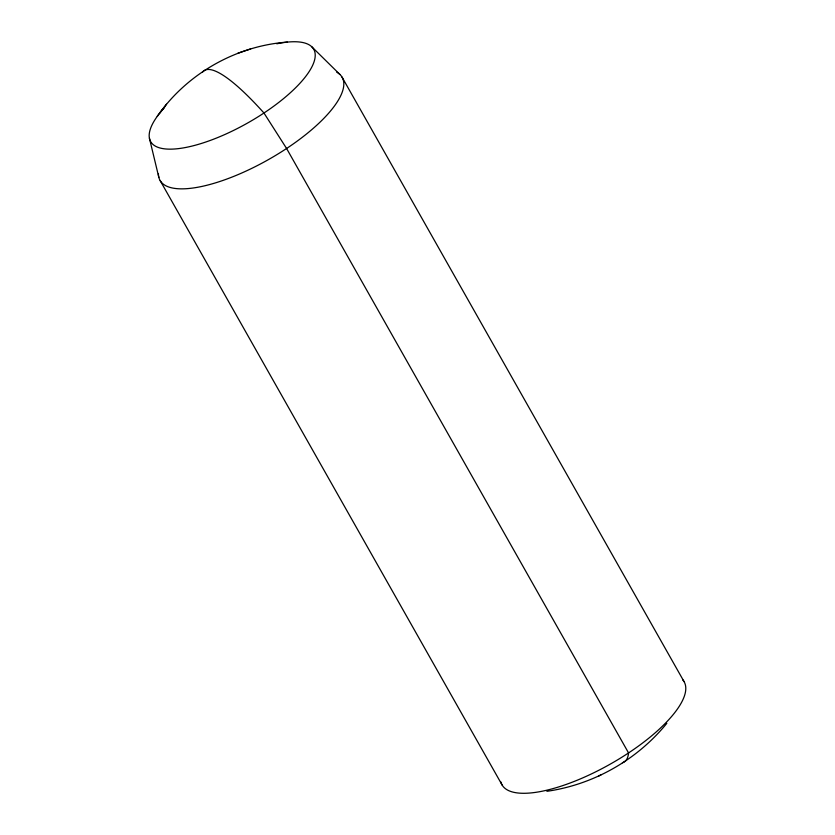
<?xml version="1.0" encoding="UTF-8"?>
<svg xmlns="http://www.w3.org/2000/svg" width="835" height="835" viewBox="0 0 835 835"><rect width="100%" height="100%" fill="white"/><g stroke="black" fill="none" stroke-linecap="round" stroke-linejoin="round"><path stroke-width="1.25" d="M157.262 116.357C186.779 73.877 235.783 45.841 287.386 42.094M159.913 112.902L166.52 104.239M666.831 723.308C637.147 759.85 593.508 784.66 546.883 791.309M598.758 775.976L601.106 774.786M250.584 48.962L237.881 53.231M339.835 74.398L311.799 46.802M342.037 77.123L684.011 681.558M160.184 180.642L502.159 785.077M149.434 138.286L158.848 177.427M202.362 72.353A174.953 33.4 56.5 0 1 263.964 113.007L286.593 148.494L628.557 752.93A190.077 36.291 56.5 0 1 622.44 762.71M276.802 43.796A93.697 31.584 -29.5 0 1 301.425 81.621A93.697 31.584 -29.5 0 1 185.172 147.576A93.697 31.584 -29.5 0 1 164.61 107.444M336.766 72.207A104.625 35.268 -29.5 0 1 269.194 159.172A104.625 35.268 -29.5 0 1 158.41 173.743M682.633 679.69A104.625 35.268 -29.5 0 1 609.675 764.453A104.625 35.268 -29.5 0 1 500.823 781.863"/></g></svg>
